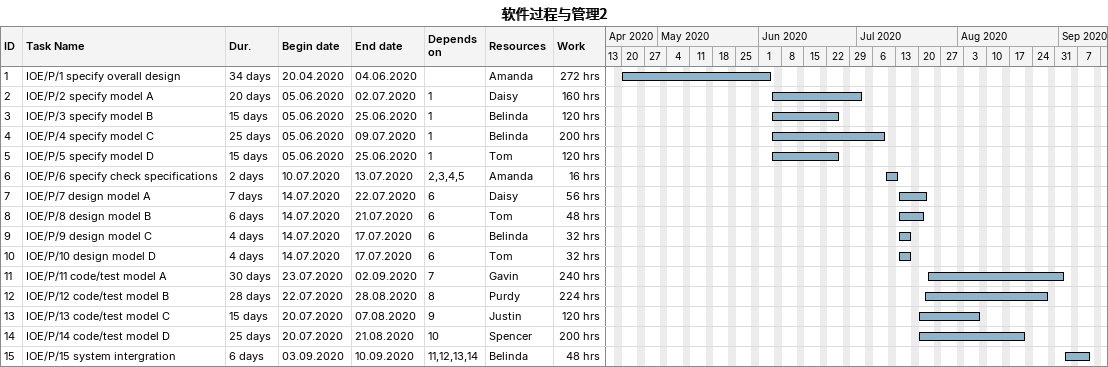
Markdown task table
软件过程与管理2

| ID | Task | Duration | Start | Finish | Predecessors | Resources | Work (h) |
|---|---|---|---|---|---|---|---|
| 1 | IOE/P/1 specify overall design | 34d | 2020-04-20 | 2020-06-04 |  | Amanda | 272 |
| 2 | IOE/P/2 specify model A | 20d | 2020-06-05 | 2020-07-02 | 1 | Daisy | 160 |
| 3 | IOE/P/3 specify model B | 15d | 2020-06-05 | 2020-06-25 | 1 | Belinda | 120 |
| 4 | IOE/P/4 specify model C | 25d | 2020-06-05 | 2020-07-09 | 1 | Belinda | 200 |
| 5 | IOE/P/5 specify model D | 15d | 2020-06-05 | 2020-06-25 | 1 | Tom | 120 |
| 6 | IOE/P/6 specify check specifications | 2d | 2020-07-10 | 2020-07-13 | 2, 3, 4, 5 | Amanda | 16 |
| 7 | IOE/P/7 design model A | 7d | 2020-07-14 | 2020-07-22 | 6 | Daisy | 56 |
| 8 | IOE/P/8 design model B | 6d | 2020-07-14 | 2020-07-21 | 6 | Tom | 48 |
| 9 | IOE/P/9 design model C | 4d | 2020-07-14 | 2020-07-17 | 6 | Belinda | 32 |
| 10 | IOE/P/10 design model D | 4d | 2020-07-14 | 2020-07-17 | 6 | Tom | 32 |
| 11 | IOE/P/11 code/test model A | 30d | 2020-07-23 | 2020-09-02 | 7 | Gavin | 240 |
| 12 | IOE/P/12 code/test model B | 28d | 2020-07-22 | 2020-08-28 | 8 | Purdy | 224 |
| 13 | IOE/P/13 code/test model C | 15d | 2020-07-20 | 2020-08-07 | 9 | Justin | 120 |
| 14 | IOE/P/14 code/test model D | 25d | 2020-07-20 | 2020-08-21 | 10 | Spencer | 200 |
| 15 | IOE/P/15 system intergration | 6d | 2020-09-03 | 2020-09-10 | 11, 12, 13, 14 | Belinda | 48 |
